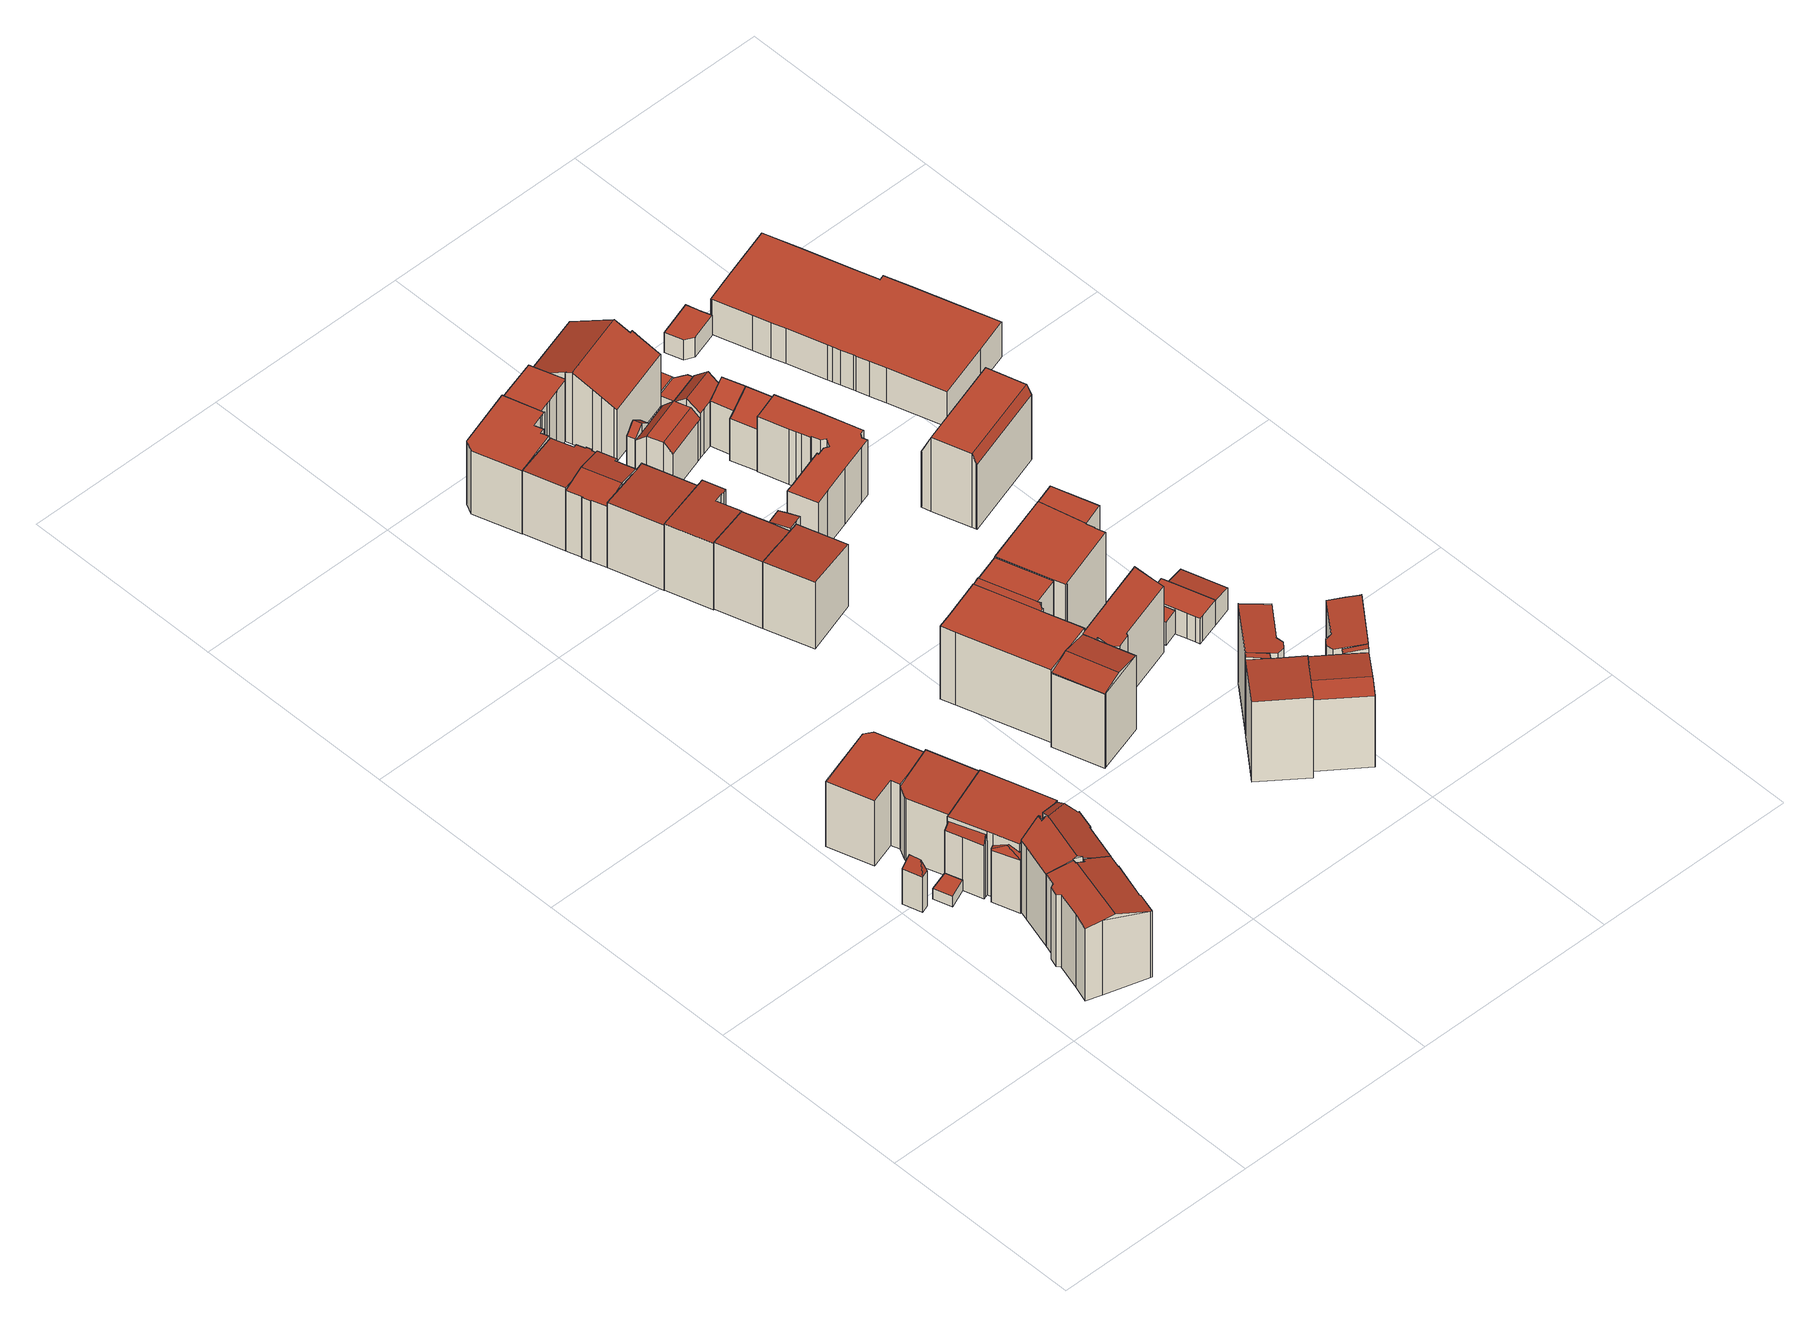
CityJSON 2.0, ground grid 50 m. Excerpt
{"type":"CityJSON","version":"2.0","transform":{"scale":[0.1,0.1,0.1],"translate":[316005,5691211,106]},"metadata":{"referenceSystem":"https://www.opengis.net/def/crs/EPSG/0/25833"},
"CityObjects":{
"building1":{"type":"Building","attributes":{"Dachtyp_tdc":"tdcFreeFormRoof","Gemeindeschluessel":14713000,"Dachneigung":73.93,"QualitaetDacherkennung":21,"Geometrietyp2DReferenz":"3000","function":"31001_9998","roofType":"5000","measuredHeight":13.83},"geometry":[{"type":"MultiSurface","lod":"2","boundaries":[[[0,1,2,3]],[[1,4,5,2]],[[4,6,7,5]],[[6,0,3,7]],[[8,6,4]],[[9,8,4,1]],[[9,1,0]],[[8,9,0,6]],[[3,2,5,7]]],"semantics":{"surfaces":[{"type":"WallSurface"},{"type":"RoofSurface"},{"type":"GroundSurface"}],"values":[0,0,0,0,1,1,1,1,2]}}]},
"building2":{"type":"Building","attributes":{"Dachtyp_tdc":"tdcFreeFormRoof","Gemeindeschluessel":14713000,"Dachneigung":19.8,"QualitaetDacherkennung":35,"Geometrietyp2DReferenz":"3000","function":"31001_9998","roofType":"5000","measuredHeight":21.82},"geometry":[{"type":"MultiSurface","lod":"2","boundaries":[[[10,11,12,13]],[[11,14,15,12]],[[14,16,17,15]],[[16,18,19,17]],[[18,20,21,19]],[[20,22,23,21]],[[22,24,25,23]],[[24,26,27,25]],[[26,28,29,27]],[[28,30,31,29]],[[30,32,33,31]],[[32,34,35,33]],[[34,36,37,35]],[[36,38,39,37]],[[38,40,41,39]],[[40,42,43,41]],[[42,44,45,43]],[[44,46,47,45]],[[46,10,13,47]],[[32,30,28,26,24,22,48,49,38,36,34]],[[40,49,48,20,18,16,14,11,10,46,44,42]],[[22,20,48]],[[40,38,49]],[[13,12,15,17,19,21,23,25,27,29,31,33,35,37,39,41,43,45,47]]],"semantics":{"surfaces":[{"type":"WallSurface"},{"type":"RoofSurface"},{"type":"GroundSurface"}],"values":[0,0,0,0,0,0,0,0,0,0,0,0,0,0,0,0,0,0,0,1,1,0,0,2]}}]},
"building3":{"type":"Building","attributes":{"Dachtyp_tdc":"tdcPolyFlatRoof","Gemeindeschluessel":14713000,"Dachneigung":0,"QualitaetDacherkennung":32,"Geometrietyp2DReferenz":"3000","function":"31001_9998","roofType":"1000","measuredHeight":3},"geometry":[{"type":"MultiSurface","lod":"2","boundaries":[[[50,51,52,53]],[[51,54,55,52]],[[54,56,57,55]],[[56,50,53,57]],[[56,54,51,50]],[[53,52,55,57]]],"semantics":{"surfaces":[{"type":"WallSurface"},{"type":"RoofSurface"},{"type":"GroundSurface"}],"values":[0,0,0,0,1,2]}}]},
"building4":{"type":"Building","attributes":{"Dachtyp_tdc":"tdcFreeFormRoof","Gemeindeschluessel":14713000,"Dachneigung":23.99,"QualitaetDacherkennung":43,"Geometrietyp2DReferenz":"3000","function":"31001_9998","roofType":"5000","measuredHeight":21.96},"geometry":[{"type":"MultiSurface","lod":"2","boundaries":[[[58,59,60,61]],[[59,62,63,60]],[[62,64,65,63]],[[64,66,67,65]],[[66,68,69,67]],[[68,70,71,69]],[[70,72,73,71]],[[72,74,75,73]],[[74,76,77,75]],[[76,78,79,77]],[[78,80,81,79]],[[80,82,83,81]],[[82,84,27,83]],[[84,85,25,27]],[[85,86,87,25]],[[88,58,89,90]],[[91,72,70,68,66,92,93]],[[93,92,64,62,59,88,90,94,95,96,97,98,99]],[[78,76,74,91,93,99,86,85,84,82,80]],[[98,86,99]],[[74,72,91]],[[59,58,88]],[[66,64,92]],[[89,94,90]],[[87,100,19,17,101,102,103,61,60,63,65,67,69,71,73,75,77,79,81,83,27,25]],[[86,98,100,87]],[[98,97,19,100]],[[97,96,17,19]],[[96,95,101,17]],[[95,94,102,101]],[[94,89,103,102]],[[89,58,61,103]]],"semantics":{"surfaces":[{"type":"WallSurface"},{"type":"RoofSurface"},{"type":"GroundSurface"}],"values":[0,0,0,0,0,0,0,0,0,0,0,0,0,0,0,1,1,1,1,0,0,0,0,0,2,0,0,0,0,0,0,0]}}]},
"building5":{"type":"Building","attributes":{"Dachtyp_tdc":"tdcPolyFlatRoof","Gemeindeschluessel":14713000,"Dachneigung":0,"QualitaetDacherkennung":27,"Geometrietyp2DReferenz":"3000","function":"31001_9998","roofType":"1000","measuredHeight":18.56},"geometry":[{"type":"MultiSurface","lod":"2","boundaries":[[[104,105,106,107]],[[105,108,109,106]],[[108,110,111,109]],[[110,112,113,111]],[[112,114,115,113]],[[114,116,117,115]],[[116,104,107,117]],[[116,114,112,110,108,105,104]],[[107,106,109,111,113,115,117]]],"semantics":{"surfaces":[{"type":"WallSurface"},{"type":"RoofSurface"},{"type":"GroundSurface"}],"values":[0,0,0,0,0,0,0,1,2]}}]},
"building6":{"type":"Building","attributes":{"Gemeindeschluessel":14713000,"Geometrietyp2DReferenz":"3000","function":"31001_9998","roofType":"9999"},"children":["building6-1","building6-2","building6-3"]},
"building6-1":{"type":"BuildingPart","attributes":{"Dachtyp_tdc":"tdcFreeFormRoof","Dachneigung":23.41,"QualitaetDacherkennung":16,"Geometrietyp2DReferenz":"3000","roofType":"5000","measuredHeight":16.92},"parents":["building6"],"geometry":[{"type":"MultiSurface","lod":"2","boundaries":[[[118,119,120,121]],[[119,122,123,120]],[[122,124,125,123]],[[124,126,127,125]],[[126,128,129,127]],[[128,130,131,129]],[[130,132,133,131]],[[132,134,135,133]],[[132,130,128,136]],[[128,126,124,122,119,118,137,138,136]],[[138,134,132,136]],[[139,121,120,123,125,127,129,131,133,135,140]],[[118,121,139,137]],[[140,135,134,138]],[[137,139,140,138]]],"semantics":{"surfaces":[{"type":"WallSurface"},{"type":"RoofSurface"},{"type":"GroundSurface"},{"type":"ClosureSurface"}],"values":[0,0,0,0,0,0,0,0,1,1,1,2,3,3,3]}}]},
"building6-2":{"type":"BuildingPart","attributes":{"Dachtyp_tdc":"tdcPolyFlatRoof","Dachneigung":6.45,"QualitaetDacherkennung":89,"Geometrietyp2DReferenz":"3000","roofType":"2100","measuredHeight":19.68},"parents":["building6"],"geometry":[{"type":"MultiSurface","lod":"2","boundaries":[[[141,142,143,144,135,134]],[[145,146,147,148]],[[146,149,150,147]],[[149,151,152,150]],[[151,153,154,152]],[[153,155,156,154]],[[155,157,158,156]],[[157,159,160,158]],[[159,161,162,160]],[[161,163,118,121,162]],[[163,161,159,157,155,153,151,149,146,145,142,141,164]],[[139,140,135,144,148,147,150,152,154,156,158,160,162,121]],[[141,134,138,137,164]],[[134,135,140,138]],[[138,140,139,137]],[[145,148,165,143,142]],[[165,148,144,143]],[[164,137,118,163]],[[137,139,121,118]]],"semantics":{"surfaces":[{"type":"WallSurface"},{"type":"RoofSurface"},{"type":"GroundSurface"},{"type":"ClosureSurface"}],"values":[0,0,0,0,0,0,0,0,0,0,1,2,0,3,3,0,3,0,3]}}]},
"building6-3":{"type":"BuildingPart","attributes":{"Dachtyp_tdc":"tdcFreeFormRoof","Dachneigung":76.59,"QualitaetDacherkennung":34,"Geometrietyp2DReferenz":"3000","roofType":"5000","measuredHeight":17.46},"parents":["building6"],"geometry":[{"type":"MultiSurface","lod":"2","boundaries":[[[166,167,53,168]],[[167,169,57,53]],[[169,165,148,57]],[[143,170,171,144]],[[170,166,168,171]],[[165,169,172]],[[169,167,166,170,172]],[[170,143,165,172]],[[168,53,57,148,144,171]],[[144,148,165,143]]],"semantics":{"surfaces":[{"type":"WallSurface"},{"type":"RoofSurface"},{"type":"GroundSurface"},{"type":"ClosureSurface"}],"values":[0,0,0,0,0,1,1,1,2,3]}}]},
"building7":{"type":"Building","attributes":{"Dachtyp_tdc":"tdcPolyFlatRoof","Gemeindeschluessel":14713000,"Dachneigung":6.65,"QualitaetDacherkennung":84,"Geometrietyp2DReferenz":"3000","function":"31001_9998","roofType":"2100","measuredHeight":19.32},"geometry":[{"type":"MultiSurface","lod":"2","boundaries":[[[173,174,175,176]],[[174,177,178,175]],[[177,179,180,178]],[[179,181,182,180]],[[181,183,184,182]],[[183,173,176,184]],[[183,181,179,177,174,173]],[[176,175,178,180,182,184]]],"semantics":{"surfaces":[{"type":"WallSurface"},{"type":"RoofSurface"},{"type":"GroundSurface"}],"values":[0,0,0,0,0,0,1,2]}}]},
"building8":{"type":"Building","attributes":{"Dachtyp_tdc":"tdcGableRoof","Gemeindeschluessel":14713000,"Dachneigung":10.58,"QualitaetDacherkennung":81,"Geometrietyp2DReferenz":"3000","function":"31001_9998","roofType":"3100","measuredHeight":18.66},"geometry":[{"type":"MultiSurface","lod":"2","boundaries":[[[185,186,187,188]],[[186,189,190,187]],[[189,191,192,190]],[[191,193,194,192]],[[193,195,196,194]],[[195,197,198,196]],[[197,199,200,198]],[[199,201,202,200]],[[201,203,204,202]],[[203,205,206,204]],[[205,207,208,206]],[[207,209,210,208]],[[209,211,212,210]],[[211,213,214,212]],[[213,215,216,214]],[[215,217,218,216]],[[217,185,188,218]],[[213,211,209,207,205,203,201,199,197,195,193]],[[193,191,189,186,185,217,215,213]],[[188,187,190,192,194,196,198,200,202,204,206,208,210,212,214,216,218]]],"semantics":{"surfaces":[{"type":"WallSurface"},{"type":"RoofSurface"},{"type":"GroundSurface"}],"values":[0,0,0,0,0,0,0,0,0,0,0,0,0,0,0,0,0,1,1,2]}}]},
"building9":{"type":"Building","attributes":{"Dachtyp_tdc":"tdcPolyFlatRoof","Gemeindeschluessel":14713000,"Dachneigung":5.88,"QualitaetDacherkennung":67,"Geometrietyp2DReferenz":"3000","function":"31001_9998","roofType":"2100","measuredHeight":18.11},"geometry":[{"type":"MultiSurface","lod":"2","boundaries":[[[219,220,221,222]],[[220,223,224,221]],[[223,225,226,224]],[[225,227,228,226]],[[227,229,230,228]],[[229,231,232,230]],[[231,233,234,232]],[[233,235,236,234]],[[235,237,238,236]],[[237,239,196,238]],[[239,240,192,196]],[[240,219,222,192]],[[240,239,237,235,233,231,229,227,225,223,220,219]],[[222,221,224,226,228,230,232,234,236,238,196,192]]],"semantics":{"surfaces":[{"type":"WallSurface"},{"type":"RoofSurface"},{"type":"GroundSurface"}],"values":[0,0,0,0,0,0,0,0,0,0,0,0,1,2]}}]},
"building10":{"type":"Building","attributes":{"Dachtyp_tdc":"tdcPolyFlatRoof","Gemeindeschluessel":14713000,"Dachneigung":4.64,"QualitaetDacherkennung":67,"Geometrietyp2DReferenz":"3000","function":"31001_9998","roofType":"2100","measuredHeight":18.98},"geometry":[{"type":"MultiSurface","lod":"2","boundaries":[[[241,242,243,244,245,246,247,248]],[[249,250,251,252,253,254,255,256]],[[248,247,250,249]],[[247,246,251,250]],[[246,245,252,251]],[[245,244,253,252]],[[244,243,254,253]],[[243,242,255,254]],[[242,241,256,255]],[[241,248,249,256]]],"semantics":{"surfaces":[{"type":"RoofSurface"},{"type":"GroundSurface"},{"type":"WallSurface"}],"values":[0,1,2,2,2,2,2,2,2,2]}}]},
"building11":{"type":"Building","attributes":{"Dachtyp_tdc":"tdcPolyFlatRoof","Gemeindeschluessel":14713000,"Dachneigung":5.37,"QualitaetDacherkennung":78,"Geometrietyp2DReferenz":"3000","function":"31001_9998","roofType":"2100","measuredHeight":19.11},"geometry":[{"type":"MultiSurface","lod":"2","boundaries":[[[257,258,259,260]],[[258,261,262,259]],[[261,263,264,262]],[[263,265,266,264]],[[265,267,268,266]],[[267,257,260,268]],[[267,265,263,261,258,257]],[[260,259,262,264,266,268]]],"semantics":{"surfaces":[{"type":"WallSurface"},{"type":"RoofSurface"},{"type":"GroundSurface"}],"values":[0,0,0,0,0,0,1,2]}}]},
"building12":{"type":"Building","attributes":{"Dachtyp_tdc":"tdcPolyFlatRoof","Gemeindeschluessel":14713000,"Dachneigung":5.88,"QualitaetDacherkennung":79,"Geometrietyp2DReferenz":"3000","function":"31001_9998","roofType":"2100","measuredHeight":18.65},"geometry":[{"type":"MultiSurface","lod":"2","boundaries":[[[269,270,271,272]],[[270,273,274,271]],[[273,275,276,274]],[[275,277,278,276]],[[277,279,280,278]],[[279,281,282,280]],[[281,283,284,282]],[[283,269,272,284]],[[283,281,279,277,275,273,270,269]],[[272,271,274,276,278,280,282,284]]],"semantics":{"surfaces":[{"type":"WallSurface"},{"type":"RoofSurface"},{"type":"GroundSurface"}],"values":[0,0,0,0,0,0,0,0,1,2]}}]},
"building13":{"type":"Building","attributes":{"Gemeindeschluessel":14713000,"Geometrietyp2DReferenz":"3000","function":"31001_9998","roofType":"9999"},"children":["building13-1","building13-2"]},
"building13-1":{"type":"BuildingPart","attributes":{"Dachtyp_tdc":"tdcPolyFlatRoof","Dachneigung":7.32,"QualitaetDacherkennung":48,"Geometrietyp2DReferenz":"3000","roofType":"2100","measuredHeight":18.51},"parents":["building13"],"geometry":[{"type":"MultiSurface","lod":"2","boundaries":[[[285,286,287,288]],[[285,289,290,286]],[[289,291,292,290]],[[291,293,294,292]],[[293,295,296,294]],[[295,297,266,296]],[[297,298,299,300,266]],[[298,297,295,293,291,289,285,288]],[[287,286,290,292,294,296,266,300]],[[288,299,298]],[[288,287,300,299]]],"semantics":{"surfaces":[{"type":"WallSurface"},{"type":"RoofSurface"},{"type":"GroundSurface"},{"type":"ClosureSurface"}],"values":[0,0,0,0,0,0,0,1,2,0,3]}}]},
"building13-2":{"type":"BuildingPart","attributes":{"Dachtyp_tdc":"tdcPolyFlatRoof","Dachneigung":6.55,"QualitaetDacherkennung":71,"Geometrietyp2DReferenz":"3000","roofType":"2100","measuredHeight":19.12},"parents":["building13"],"geometry":[{"type":"MultiSurface","lod":"2","boundaries":[[[301,288,287,302]],[[299,303,264,300]],[[303,304,262,264]],[[304,258,259,262]],[[258,305,306,259]],[[305,301,302,306]],[[305,258,304,303,299,288,301]],[[302,287,300,264,262,259,306]],[[299,300,287,288]]],"semantics":{"surfaces":[{"type":"WallSurface"},{"type":"RoofSurface"},{"type":"GroundSurface"},{"type":"ClosureSurface"}],"values":[0,0,0,0,0,0,1,2,3]}}]},
"building14":{"type":"Building","attributes":{"Dachtyp_tdc":"tdcPolyFlatRoof","Gemeindeschluessel":14713000,"Dachneigung":0,"QualitaetDacherkennung":62,"Geometrietyp2DReferenz":"3000","function":"31001_9998","roofType":"1000","measuredHeight":18.13},"geometry":[{"type":"MultiSurface","lod":"2","boundaries":[[[307,308,309,310]],[[308,311,312,309]],[[311,313,314,312]],[[313,315,316,314]],[[315,317,318,316]],[[317,319,320,318]],[[319,321,322,320]],[[321,323,324,322]],[[323,325,326,324]],[[325,327,328,326]],[[327,329,330,328]],[[329,331,332,330]],[[331,307,310,332]],[[331,329,327,325,323,321,319,317,315,313,311,308,307]],[[310,309,312,314,316,318,320,322,324,326,328,330,332]]],"semantics":{"surfaces":[{"type":"WallSurface"},{"type":"RoofSurface"},{"type":"GroundSurface"}],"values":[0,0,0,0,0,0,0,0,0,0,0,0,0,1,2]}}]},
"building15":{"type":"Building","attributes":{"Gemeindeschluessel":14713000,"Geometrietyp2DReferenz":"3000","function":"31001_9998","roofType":"9999"},"children":["building15-1","building15-2","building15-3"]},
"building15-1":{"type":"BuildingPart","attributes":{"Dachtyp_tdc":"tdcPolyFlatRoof","Dachneigung":8.13,"QualitaetDacherkennung":50,"Geometrietyp2DReferenz":"3000","roofType":"2100","measuredHeight":20.95},"parents":["building15"],"geometry":[{"type":"MultiSurface","lod":"2","boundaries":[[[333,334,335,336,337]],[[334,338,339,335]],[[338,340,341,339]],[[340,342,343,341]],[[342,344,345,343]],[[346,347,348,349,350]],[[347,346,344,342,340,338,334,333]],[[336,335,339,341,343,345,350,349]],[[350,345,344,346]],[[337,348,347,333]],[[337,336,349,348]]],"semantics":{"surfaces":[{"type":"WallSurface"},{"type":"RoofSurface"},{"type":"GroundSurface"},{"type":"ClosureSurface"}],"values":[0,0,0,0,0,0,1,2,3,0,3]}}]},
"building15-2":{"type":"BuildingPart","attributes":{"Dachtyp_tdc":"tdcPolyFlatRoof","Dachneigung":0,"QualitaetDacherkennung":42,"Geometrietyp2DReferenz":"3000","roofType":"1000","measuredHeight":20.72},"parents":["building15"],"geometry":[{"type":"MultiSurface","lod":"2","boundaries":[[[351,352,353,354]],[[352,355,356,353]],[[355,337,336,356]],[[348,351,354,349]],[[348,337,355,352,351]],[[353,356,336,349,354]],[[349,336,337,348]]],"semantics":{"surfaces":[{"type":"WallSurface"},{"type":"RoofSurface"},{"type":"GroundSurface"},{"type":"ClosureSurface"}],"values":[0,0,0,0,1,2,3]}}]},
"building15-3":{"type":"BuildingPart","attributes":{"Dachtyp_tdc":"tdcPolyFlatRoof","Dachneigung":0,"QualitaetDacherkennung":48,"Geometrietyp2DReferenz":"3000","roofType":"1000","measuredHeight":20.83},"parents":["building15"],"geometry":[{"type":"MultiSurface","lod":"2","boundaries":[[[357,358,359,360]],[[358,361,362,359]],[[361,363,364,362]],[[363,365,346,350,364]],[[366,367,368,345,344]],[[367,357,360,368]],[[367,366,365,363,361,358,357]],[[360,359,362,364,350,345,368]],[[344,346,365,366]],[[344,345,350,346]]],"semantics":{"surfaces":[{"type":"WallSurface"},{"type":"RoofSurface"},{"type":"GroundSurface"},{"type":"ClosureSurface"}],"values":[0,0,0,0,0,0,1,2,0,3]}}]},
"building16":{"type":"Building","attributes":{"Gemeindeschluessel":14713000,"Geometrietyp2DReferenz":"3000","function":"31001_9998","roofType":"9999"},"children":["building16-1","building16-2"]},
"building16-1":{"type":"BuildingPart","attributes":{"Dachtyp_tdc":"tdcPolyFlatRoof","Dachneigung":20.47,"QualitaetDacherkennung":59,"Geometrietyp2DReferenz":"3000","roofType":"2100","measuredHeight":21.36},"parents":["building16"],"geometry":[{"type":"MultiSurface","lod":"2","boundaries":[[[369,370,371,372]],[[370,373,374,371]],[[373,375,376,374]],[[375,377,378,376]],[[377,379,380,378]],[[381,382,383,384,385]],[[382,386,387,383]],[[386,388,389,387]],[[388,390,391,389]],[[390,392,393,391]],[[392,394,395,393]],[[394,369,372,395]],[[394,392,390,388,386,382,381,396,379,377,375,373,370,369]],[[372,371,374,376,378,380,384,383,387,389,391,393,395]],[[385,396,381]],[[384,380,379,396,385]]],"semantics":{"surfaces":[{"type":"WallSurface"},{"type":"RoofSurface"},{"type":"GroundSurface"},{"type":"ClosureSurface"}],"values":[0,0,0,0,0,0,0,0,0,0,0,0,1,2,0,3]}}]},
"building16-2":{"type":"BuildingPart","attributes":{"Dachtyp_tdc":"tdcGableRoof","Dachneigung":10.27,"QualitaetDacherkennung":58,"Geometrietyp2DReferenz":"3000","roofType":"3100","measuredHeight":22.39},"parents":["building16"],"geometry":[{"type":"MultiSurface","lod":"2","boundaries":[[[397,398,399,380,379]],[[398,400,401,399]],[[400,402,403,401]],[[402,404,405,403]],[[404,385,384,405]],[[397,396,385,406,407,398]],[[408,409,407,406,410]],[[402,408,410,404]],[[404,410,406,385]],[[400,409,408,402]],[[398,407,409,400]],[[380,399,401,403,405,384]],[[379,396,397]],[[380,384,385,396,379]]],"semantics":{"surfaces":[{"type":"WallSurface"},{"type":"RoofSurface"},{"type":"GroundSurface"},{"type":"ClosureSurface"}],"values":[0,0,0,0,0,1,1,0,0,0,0,2,0,3]}}]},
"building17":{"type":"Building","attributes":{"Gemeindeschluessel":14713000,"Dachneigung":90,"Dachorientierung":0,"MittlereTraufHoehe":124.97,"QualitaetDacherkennung":61,"ObjektHoehe":17.41,"BodenHoehe":107.56,"Geometrietyp2DReferenz":"3000","AbsoluteHoehe":124.97,"Dachflaeche":93.76,"function":"31001_9998","roofType":"1000","measuredHeight":17.41,"storeysAboveGround":6},"geometry":[{"type":"MultiSurface","lod":"2","boundaries":[[[411,412,413,326]],[[412,414,415,413]],[[414,416,417,415]],[[416,418,419,417]],[[418,420,421,419]],[[420,422,423,421]],[[422,424,425,423]],[[424,411,326,425]],[[424,422,420,418,416,414,412,411]],[[326,413,415,417,419,421,423,425]]],"semantics":{"surfaces":[{"type":"WallSurface"},{"type":"RoofSurface"},{"type":"GroundSurface"}],"values":[0,0,0,0,0,0,0,0,1,2]}}]},
"building18":{"type":"Building","attributes":{"Gemeindeschluessel":14713000,"Geometrietyp2DReferenz":"3000","function":"31001_9998","roofType":"9999"},"children":["building18-1","building18-2","building18-3"]},
"building18-1":{"type":"BuildingPart","attributes":{"Dachtyp_tdc":"tdcPolyFlatRoof","Dachneigung":4.85,"QualitaetDacherkennung":54,"Geometrietyp2DReferenz":"3000","roofType":"2100","measuredHeight":23},"parents":["building18"],"geometry":[{"type":"MultiSurface","lod":"2","boundaries":[[[426,427,428,429]],[[430,431,432,433]],[[430,434,435,431]],[[434,426,429,435]],[[434,430,433,436,427,426]],[[429,428,432,431,435]],[[432,428,427,436,433]]],"semantics":{"surfaces":[{"type":"WallSurface"},{"type":"RoofSurface"},{"type":"GroundSurface"},{"type":"ClosureSurface"}],"values":[0,0,0,0,1,2,3]}}]},
"building18-2":{"type":"BuildingPart","attributes":{"Dachtyp_tdc":"tdcPolyFlatRoof","Dachneigung":9.93,"QualitaetDacherkennung":31,"Geometrietyp2DReferenz":"3000","roofType":"2100","measuredHeight":22.7},"parents":["building18"],"geometry":[{"type":"MultiSurface","lod":"2","boundaries":[[[437,433,432,438]],[[439,440,441,428,427]],[[439,436,433,437,442,440]],[[441,438,432,428]],[[437,438,441,440,442]],[[427,436,439]],[[428,432,433,436,427]]],"semantics":{"surfaces":[{"type":"WallSurface"},{"type":"RoofSurface"},{"type":"GroundSurface"},{"type":"ClosureSurface"}],"values":[0,0,1,2,3,0,3]}}]},
"building18-3":{"type":"BuildingPart","attributes":{"Dachtyp_tdc":"tdcPolyFlatRoof","Dachneigung":6.99,"QualitaetDacherkennung":63,"Geometrietyp2DReferenz":"3000","roofType":"2100","measuredHeight":22.68},"parents":["building18"],"geometry":[{"type":"MultiSurface","lod":"2","boundaries":[[[443,444,445,446,447,438,441,448]],[[449,450,444,443]],[[450,451,445,444]],[[451,452,446,445]],[[452,453,447,446]],[[453,454,437,438,447]],[[440,455,448,441]],[[455,449,443,448]],[[455,440,442,454,453,452,451,450,449]],[[442,437,454]],[[441,438,437,442,440]]],"semantics":{"surfaces":[{"type":"GroundSurface"},{"type":"WallSurface"},{"type":"RoofSurface"},{"type":"ClosureSurface"}],"values":[0,1,1,1,1,1,1,1,2,1,3]}}]},
"building19":{"type":"Building","attributes":{"Gemeindeschluessel":14713000,"Geometrietyp2DReferenz":"3000","function":"31001_9998","roofType":"9999"},"children":["building19-1","building19-2"]},
"building19-1":{"type":"BuildingPart","attributes":{"Dachtyp_tdc":"tdcPolyFlatRoof","Dachneigung":0,"QualitaetDacherkennung":34,"Geometrietyp2DReferenz":"3000","roofType":"1000","measuredHeight":20.82},"parents":["building19"],"geometry":[{"type":"MultiSurface","lod":"2","boundaries":[[[456,457,458,459,460]],[[457,461,462,458]],[[461,463,464,462]],[[463,465,466,464]],[[465,467,468,466]],[[467,469,470,468]],[[469,471,472,470]],[[471,473,353,472]],[[473,474,354,353]],[[474,475,476,477,354]],[[474,473,471,469,467,465,463,461,457,456,475]],[[477,459,458,462,464,466,468,470,472,353,354]],[[460,476,475,456]],[[460,459,477,476]]],"semantics":{"surfaces":[{"type":"WallSurface"},{"type":"RoofSurface"},{"type":"GroundSurface"},{"type":"ClosureSurface"}],"values":[0,0,0,0,0,0,0,0,0,0,1,2,0,3]}}]},
"building19-2":{"type":"BuildingPart","attributes":{"Dachtyp_tdc":"tdcPolyFlatRoof","Dachneigung":0,"QualitaetDacherkennung":42,"Geometrietyp2DReferenz":"3000","roofType":"1000","measuredHeight":20.79},"parents":["building19"],"geometry":[{"type":"MultiSurface","lod":"2","boundaries":[[[478,479,480,481]],[[479,460,459,480]],[[476,478,481,477]],[[476,460,479,478]],[[481,480,459,477]],[[477,459,460,476]]],"semantics":{"surfaces":[{"type":"WallSurface"},{"type":"RoofSurface"},{"type":"GroundSurface"},{"type":"ClosureSurface"}],"values":[0,0,0,1,2,3]}}]},
"building20":{"type":"Building","attributes":{"Gemeindeschluessel":14713000,"Geometrietyp2DReferenz":"3000","function":"31001_9998","roofType":"9999"},"children":["building20-1","building20-2","building20-3"]},
"building20-1":{"type":"BuildingPart","attributes":{"Dachtyp_tdc":"tdcPolyFlatRoof","Dachneigung":7.08,"QualitaetDacherkennung":62,"Geometrietyp2DReferenz":"3000","roofType":"2100","measuredHeight":20.9},"parents":["building20"],"geometry":[{"type":"MultiSurface","lod":"2","boundaries":[[[482,483,484,485,486]],[[483,487,488,484]],[[487,489,490,488]],[[489,491,492,490]],[[491,493,494,492]],[[493,495,496,494]],[[495,497,498,496]],[[497,499,500,498]],[[499,501,502,500]],[[501,499,497,495,493,491,489,487,483,482,503]],[[485,484,488,490,492,494,496,498,500,502]],[[482,486,503]],[[486,485,502,501,503]]],"semantics":{"surfaces":[{"type":"WallSurface"},{"type":"RoofSurface"},{"type":"GroundSurface"},{"type":"ClosureSurface"}],"values":[0,0,0,0,0,0,0,0,0,1,2,0,3]}}]},
"building20-2":{"type":"BuildingPart","attributes":{"Dachtyp_tdc":"tdcPolyFlatRoof","Dachneigung":10.12,"QualitaetDacherkennung":34,"Geometrietyp2DReferenz":"3000","roofType":"2100","measuredHeight":20.91},"parents":["building20"],"geometry":[{"type":"MultiSurface","lod":"2","boundaries":[[[504,505,502,501]],[[504,506,507,508,505]],[[509,486,485,510,511]],[[486,509,506,504,501,503]],[[502,505,508,510,485]],[[509,511,507,506]],[[511,510,508,507]],[[502,485,486,503,501]]],"semantics":{"surfaces":[{"type":"WallSurface"},{"type":"RoofSurface"},{"type":"GroundSurface"},{"type":"ClosureSurface"}],"values":[0,0,0,1,2,0,3,3]}}]},
"building20-3":{"type":"BuildingPart","attributes":{"Dachtyp_tdc":"tdcGableRoof","Dachneigung":10.1,"QualitaetDacherkennung":41,"Geometrietyp2DReferenz":"3000","roofType":"3100","measuredHeight":21.26},"parents":["building20"],"geometry":[{"type":"MultiSurface","lod":"2","boundaries":[[[512,513,514,515]],[[513,511,510,514]],[[507,516,517,508]],[[516,512,515,517]],[[516,518,519,512]],[[511,513,519,518,507]],[[507,518,516]],[[512,519,513]],[[515,514,510,508,517]],[[508,510,511,507]]],"semantics":{"surfaces":[{"type":"WallSurface"},{"type":"RoofSurface"},{"type":"GroundSurface"},{"type":"ClosureSurface"}],"values":[0,0,0,0,1,1,0,0,2,3]}}]},
"building21":{"type":"Building","attributes":{"Gemeindeschluessel":14713000,"Geometrietyp2DReferenz":"3000","function":"31001_9998","roofType":"9999"},"children":["building21-1","building21-2","building21-3","building21-4","building21-5"]},
"building21-1":{"type":"BuildingPart","attributes":{"Dachtyp_tdc":"tdcGableRoof","Dachneigung":41.2,"QualitaetDacherkennung":43,"Geometrietyp2DReferenz":"3000","roofType":"3100","measuredHeight":13.55},"parents":["building21"],"geometry":[{"type":"MultiSurface","lod":"2","boundaries":[[[520,521,522,523,524]],[[521,525,526,522]],[[525,527,528,526]],[[527,529,530,528]],[[529,531,532,530]],[[531,533,534,532]],[[529,527,525,521,520,535]],[[535,536,533,531,529]],[[537,523,522,526,528,530,532,534]],[[520,524,538,535]],[[524,523,537,538]],[[538,536,535]],[[534,533,536,538,537]]],"semantics":{"surfaces":[{"type":"WallSurface"},{"type":"RoofSurface"},{"type":"GroundSurface"},{"type":"ClosureSurface"}],"values":[0,0,0,0,0,0,1,1,2,0,3,0,3]}}]},
"building21-2":{"type":"BuildingPart","attributes":{"Dachtyp_tdc":"tdcPolyFlatRoof","Dachneigung":28.76,"QualitaetDacherkennung":74,"Geometrietyp2DReferenz":"3000","roofType":"2100","measuredHeight":15.52},"parents":["building21"],"geometry":[{"type":"MultiSurface","lod":"2","boundaries":[[[539,540,541,542,543]],[[544,545,546,547,548]],[[544,540,539,549,545]],[[546,543,542,547]],[[539,543,546,545,549]],[[548,541,540,544]],[[548,547,542,541]]],"semantics":{"surfaces":[{"type":"WallSurface"},{"type":"RoofSurface"},{"type":"GroundSurface"},{"type":"ClosureSurface"}],"values":[0,0,1,2,3,0,3]}}]},
"building21-3":{"type":"BuildingPart","attributes":{"Dachtyp_tdc":"tdcFreeFormRoof","Dachneigung":41.38,"QualitaetDacherkennung":9,"Geometrietyp2DReferenz":"3000","roofType":"5000","measuredHeight":15.53},"parents":["building21"],"geometry":[{"type":"MultiSurface","lod":"2","boundaries":[[[550,548,547,551]],[[541,552,553,542]],[[552,554,555,556,553]],[[557,558,559,560]],[[558,550,551,559]],[[561,554,552,541,548,550]],[[550,558,557,562,563,561]],[[551,547,542,553,556,564,565,566,560,559]],[[542,547,548,541]],[[567,568,555,554,561]],[[565,564,568,567]],[[564,556,555,568]],[[563,567,561]],[[565,567,563,562,566]],[[557,560,566,562]]],"semantics":{"surfaces":[{"type":"WallSurface"},{"type":"RoofSurface"},{"type":"GroundSurface"},{"type":"ClosureSurface"}],"values":[0,0,0,0,0,1,1,2,3,0,3,3,0,3,3]}}]},
"building21-4":{"type":"BuildingPart","attributes":{"Dachtyp_tdc":"tdcCutGableRoof","Dachneigung":0.62,"QualitaetDacherkennung":64,"Geometrietyp2DReferenz":"3000","roofType":"9999","measuredHeight":13.42},"parents":["building21"],"geometry":[{"type":"MultiSurface","lod":"2","boundaries":[[[555,569,570,556]],[[569,571,572,570]],[[571,573,574,572]],[[573,575,576,574]],[[575,524,523,576]],[[577,578,579,580,536,538,524,575]],[[573,571,569,555,568]],[[575,573,568,567,563,577]],[[523,537,534,581,560,566,565,564,556,570,572,574,576]],[[580,579,581,534,533]],[[579,578,557,560,581]],[[563,562,577]],[[564,565,567,568]],[[565,566,562,563,567]],[[564,568,555,556]],[[533,536,580]],[[537,523,524,538]],[[533,534,537,538,536]],[[562,557,578,577]],[[566,560,557,562]]],"semantics":{"surfaces":[{"type":"WallSurface"},{"type":"RoofSurface"},{"type":"GroundSurface"},{"type":"ClosureSurface"}],"values":[0,0,0,0,0,1,1,1,2,0,0,0,3,3,3,0,3,3,0,3]}}]},
"building21-5":{"type":"BuildingPart","attributes":{"Dachtyp_tdc":"tdcPolyFlatRoof","Dachneigung":28.12,"QualitaetDacherkennung":52,"Geometrietyp2DReferenz":"3000","roofType":"2100","measuredHeight":15.48},"parents":["building21"],"geometry":[{"type":"MultiSurface","lod":"2","boundaries":[[[582,583,584,585]],[[583,586,587,584]],[[586,539,543,587]],[[545,582,585,546]],[[545,549,539,586,583,582]],[[585,584,587,543,546]],[[546,543,539,549,545]]],"semantics":{"surfaces":[{"type":"WallSurface"},{"type":"RoofSurface"},{"type":"GroundSurface"},{"type":"ClosureSurface"}],"values":[0,0,0,0,1,2,3]}}]},
"building22":{"type":"Building","attributes":{"Gemeindeschluessel":14713000,"Dachneigung":61.28,"Dachorientierung":73.08,"MittlereTraufHoehe":124.73,"QualitaetDacherkennung":42,"ObjektHoehe":20.45,"BodenHoehe":107.46,"Geometrietyp2DReferenz":"3000","AbsoluteHoehe":127.91,"Dachflaeche":409.76,"function":"31001_9998","roofType":"3100","measuredHeight":20.45,"storeysAboveGround":7},"geometry":[{"type":"MultiSurface","lod":"2","boundaries":[[[588,589,590,591]],[[589,592,593,590]],[[592,594,595,593]],[[594,596,597,595]],[[596,598,599,597]],[[598,600,601,599]],[[600,602,603,601]],[[602,604,605,603]],[[604,606,607,605]],[[606,608,609,607]],[[608,610,611,609]],[[610,612,613,611]],[[612,614,615,613]],[[614,616,617,615]],[[616,618,619,617]],[[618,620,621,619]],[[620,588,591,621]],[[600,598,596,594,592,589,588]],[[588,620,618,616,614,612,610,608,606,604,602,600]],[[591,590,593,595,597,599,601,603,605,607,609,611,613,615,617,619,621]]],"semantics":{"surfaces":[{"type":"WallSurface"},{"type":"RoofSurface"},{"type":"GroundSurface"}],"values":[0,0,0,0,0,0,0,0,0,0,0,0,0,0,0,0,0,1,1,2]}}]},
"building23":{"type":"Building","attributes":{"Dachtyp_tdc":"tdcPolyFlatRoof","Gemeindeschluessel":14713000,"Dachneigung":0,"QualitaetDacherkennung":51,"Geometrietyp2DReferenz":"3000","function":"31001_9998","roofType":"1000","measuredHeight":15.86},"geometry":[{"type":"MultiSurface","lod":"2","boundaries":[[[622,623,624,625]],[[623,626,627,624]],[[626,628,629,627]],[[628,630,631,629]],[[630,632,633,631]],[[632,634,635,633]],[[634,636,637,635]],[[636,638,639,637]],[[638,640,641,639]],[[640,642,643,641]],[[642,644,645,643]],[[644,646,647,645]],[[646,648,649,647]],[[648,650,651,649]],[[650,652,653,651]],[[652,654,655,653]],[[654,656,657,655]],[[656,658,659,657]],[[658,660,661,659]],[[660,662,663,661]],[[662,664,665,663]],[[664,666,667,665]],[[666,668,669,667]],[[668,670,671,669]],[[670,672,673,671]],[[672,622,625,673]],[[672,670,668,666,664,662,660,658,656,654,652,650,648,646,644,642,640,638,636,634,632,630,628,626,623,622]],[[625,624,627,629,631,633,635,637,639,641,643,645,647,649,651,653,655,657,659,661,663,665,667,669,671,673]]],"semantics":{"surfaces":[{"type":"WallSurface"},{"type":"RoofSurface"},{"type":"GroundSurface"}],"values":[0,0,0,0,0,0,0,0,0,0,0,0,0,0,0,0,0,0,0,0,0,0,0,0,0,0,1,2]}}]},
"building24":{"type":"Building","attributes":{"Dachtyp_tdc":"tdcPolyFlatRoof","Gemeindeschluessel":14713000,"Dachneigung":0,"QualitaetDacherkennung":15,"Geometrietyp2DReferenz":"3000","function":"31001_9998","roofType":"1000","measuredHeight":6.59},"geometry":[{"type":"MultiSurface","lod":"2","boundaries":[[[674,675,676,677]],[[675,678,679,676]],[[678,680,681,679]],[[680,682,683,681]],[[682,684,685,683]],[[684,686,687,685]],[[686,674,677,687]],[[686,684,682,680,678,675,674]],[[677,676,679,681,683,685,687]]],"semantics":{"surfaces":[{"type":"WallSurface"},{"type":"RoofSurface"},{"type":"GroundSurface"}],"values":[0,0,0,0,0,0,0,1,2]}}]},
"building25":{"type":"Building","attributes":{"Gemeindeschluessel":14713000,"Dachneigung":80.15,"Dachorientierung":73.04,"MittlereTraufHoehe":108.98,"QualitaetDacherkennung":46,"ObjektHoehe":2.03,"BodenHoehe":107.31,"Geometrietyp2DReferenz":"3000","AbsoluteHoehe":109.34,"Dachflaeche":37.87,"function":"31001_9998","roofType":"3100","measuredHeight":2.03,"storeysAboveGround":1},"children":["building25-1"],"geometry":[{"type":"MultiSurface","lod":"2","boundaries":[[[688,689,560,559]],[[690,691,692,693]],[[691,688,559,692]],[[690,694,689,695]],[[688,691,696]],[[689,688,696,695]],[[691,690,695,696]],[[559,560,581,693,692]],[[581,560,689,694]],[[693,581,694,690]]],"semantics":{"surfaces":[{"type":"WallSurface"},{"type":"RoofSurface"},{"type":"GroundSurface"},{"type":"ClosureSurface"}],"values":[0,0,0,0,0,1,1,2,0,3]}}]},
"building25-1":{"type":"BuildingPart","attributes":{"Dachneigung":90,"Dachorientierung":0,"MittlereTraufHoehe":110.31,"QualitaetDacherkennung":73,"BodenHoehe":107.31,"ObjektTeilHoehe":3,"Geometrietyp2DReferenz":"3000","AbsoluteHoehe":110.31,"Dachflaeche":11.52,"roofType":"1000","measuredHeight":3,"storeysAboveGround":1},"parents":["building25"],"geometry":[{"type":"MultiSurface","lod":"2","boundaries":[[[697,698,532,534]],[[698,699,690,693,532]],[[700,697,534,581,694]],[[700,699,698,697]],[[534,532,693,581]],[[694,690,699,700]],[[581,693,690,694]]],"semantics":{"surfaces":[{"type":"WallSurface"},{"type":"RoofSurface"},{"type":"GroundSurface"},{"type":"ClosureSurface"}],"values":[0,0,0,1,2,0,3]}}]},
"building26":{"type":"Building","attributes":{"Dachtyp_tdc":"tdcPolyFlatRoof","Gemeindeschluessel":14713000,"Dachneigung":0,"QualitaetDacherkennung":61,"Geometrietyp2DReferenz":"3000","function":"31001_9998","roofType":"1000","measuredHeight":7.14},"geometry":[{"type":"MultiSurface","lod":"2","boundaries":[[[701,702,703,704]],[[702,705,706,703]],[[705,707,708,706]],[[707,709,710,708]],[[709,711,712,710]],[[711,713,714,712]],[[713,715,716,714]],[[715,717,718,716]],[[717,719,720,718]],[[719,701,704,720]],[[719,717,715,713,711,709,707,705,702,701]],[[704,703,706,708,710,712,714,716,718,720]]],"semantics":{"surfaces":[{"type":"WallSurface"},{"type":"RoofSurface"},{"type":"GroundSurface"}],"values":[0,0,0,0,0,0,0,0,0,0,1,2]}}]},
"building27":{"type":"Building","attributes":{"Gemeindeschluessel":14713000,"Dachorientierung":0,"MittlereTraufHoehe":110.63,"ObjektHoehe":3,"BodenHoehe":107.63,"Geometrietyp2DReferenz":"3000","BezugspunktDach":"2000","AbsoluteHoehe":110.63,"Dachflaeche":25.16,"function":"31001_9998","measuredHeight":3,"storeysAboveGround":1},"geometry":[{"type":"MultiSurface","lod":"2","boundaries":[[[721,722,723,724]],[[724,723,725,726]],[[723,722,727,725]],[[722,721,728,727]],[[721,724,726,728]],[[726,725,727,728]]],"semantics":{"surfaces":[{"type":"RoofSurface"},{"type":"WallSurface"},{"type":"GroundSurface"}],"values":[0,1,1,1,1,2]}}]},
"building28":{"type":"Building","attributes":{"Dachtyp_tdc":"tdcPolyFlatRoof","Gemeindeschluessel":14713000,"Dachneigung":7.65,"QualitaetDacherkennung":86,"Geometrietyp2DReferenz":"3000","function":"31001_9998","roofType":"2100","measuredHeight":6.93},"geometry":[{"type":"MultiSurface","lod":"2","boundaries":[[[729,730,731,732]],[[730,733,734,731]],[[733,735,736,734]],[[735,737,738,736]],[[737,739,740,738]],[[739,741,742,740]],[[741,729,732,742]],[[741,739,737,735,733,730,729]],[[732,731,734,736,738,740,742]]],"semantics":{"surfaces":[{"type":"WallSurface"},{"type":"RoofSurface"},{"type":"GroundSurface"}],"values":[0,0,0,0,0,0,0,1,2]}}]},
"building29":{"type":"Building","attributes":{"Gemeindeschluessel":14713000,"Dachneigung":90,"Dachorientierung":0,"MittlereTraufHoehe":110.32,"QualitaetDacherkennung":56,"ObjektHoehe":3,"BodenHoehe":107.32,"Geometrietyp2DReferenz":"3000","AbsoluteHoehe":110.32,"Dachflaeche":220.17,"function":"31001_9998","roofType":"1000","measuredHeight":3,"storeysAboveGround":1},"geometry":[{"type":"MultiSurface","lod":"2","boundaries":[[[743,744,745,746]],[[744,747,748,745]],[[747,749,585,748]],[[749,750,559,585]],[[750,751,692,559]],[[751,752,753,692]],[[752,754,755,753]],[[754,756,757,755]],[[756,758,759,757]],[[758,760,761,759]],[[760,762,763,761]],[[762,764,765,763]],[[764,743,746,765]],[[764,762,760,758,756,754,752,751,750,749,747,744,743]],[[746,745,748,585,559,692,753,755,757,759,761,763,765]]],"semantics":{"surfaces":[{"type":"WallSurface"},{"type":"RoofSurface"},{"type":"GroundSurface"}],"values":[0,0,0,0,0,0,0,0,0,0,0,0,0,1,2]}}]},
"building30":{"type":"Building","attributes":{"Dachtyp_tdc":"tdcCutGableRoof","Gemeindeschluessel":14713000,"Dachneigung":0.831,"QualitaetDacherkennung":48,"Geometrietyp2DReferenz":"3000","function":"31001_9998","roofType":"9999","measuredHeight":21.2},"geometry":[{"type":"MultiSurface","lod":"2","boundaries":[[[766,767,768,769]],[[767,770,771,768]],[[770,772,773,771]],[[772,774,775,773]],[[774,776,777,775]],[[776,778,779,777]],[[778,780,781,779]],[[780,782,783,781]],[[782,784,785,783]],[[784,786,787,785]],[[786,788,789,787]],[[788,790,791,789]],[[790,792,793,791]],[[792,794,795,793]],[[794,796,797,795]],[[796,766,769,797]],[[784,782,780,778,776,774,772,770,767,766,796]],[[794,792,790,788,786]],[[796,794,786,784]],[[769,768,771,773,775,777,779,781,783,785,787,789,791,793,795,797]]],"semantics":{"surfaces":[{"type":"WallSurface"},{"type":"RoofSurface"},{"type":"GroundSurface"}],"values":[0,0,0,0,0,0,0,0,0,0,0,0,0,0,0,0,1,1,1,2]}}]},
"building31":{"type":"Building","attributes":{"Dachtyp_tdc":"tdcPolyFlatRoof","Gemeindeschluessel":14713000,"Dachneigung":0,"QualitaetDacherkennung":71,"Geometrietyp2DReferenz":"3000","function":"31001_9998","roofType":"1000","measuredHeight":5.7},"geometry":[{"type":"MultiSurface","lod":"2","boundaries":[[[798,799,800,801]],[[799,802,803,800]],[[802,804,805,803]],[[804,806,807,805]],[[806,808,809,807]],[[808,810,811,809]],[[810,812,813,811]],[[812,798,801,813]],[[812,810,808,806,804,802,799,798]],[[801,800,803,805,807,809,811,813]]],"semantics":{"surfaces":[{"type":"WallSurface"},{"type":"RoofSurface"},{"type":"GroundSurface"}],"values":[0,0,0,0,0,0,0,0,1,2]}}]},
"building32":{"type":"Building","attributes":{"Dachtyp_tdc":"tdcPolyFlatRoof","Gemeindeschluessel":14713000,"Dachneigung":0,"QualitaetDacherkennung":5,"Geometrietyp2DReferenz":"3000","function":"31001_9998","roofType":"1000","measuredHeight":10.07},"geometry":[{"type":"MultiSurface","lod":"2","boundaries":[[[814,815,816,817]],[[815,818,819,816]],[[818,820,821,819]],[[820,822,823,821]],[[822,824,825,823]],[[824,826,827,825]],[[826,828,829,827]],[[828,830,831,829]],[[830,832,833,831]],[[832,834,835,833]],[[834,836,837,835]],[[836,838,839,837]],[[838,840,841,839]],[[840,842,843,841]],[[842,844,845,843]],[[844,846,847,845]],[[846,848,849,847]],[[848,850,851,849]],[[850,852,853,851]],[[852,854,855,853]],[[854,856,857,855]],[[856,858,859,857]],[[858,814,817,859]],[[858,856,854,852,850,848,846,844,842,840,838,836,834,832,830,828,826,824,822,820,818,815,814]],[[817,816,819,821,823,825,827,829,831,833,835,837,839,841,843,845,847,849,851,853,855,857,859]]],"semantics":{"surfaces":[{"type":"WallSurface"},{"type":"RoofSurface"},{"type":"GroundSurface"}],"values":[0,0,0,0,0,0,0,0,0,0,0,0,0,0,0,0,0,0,0,0,0,0,0,1,2]}}]}
},
"vertices":[
[40,468,119],[20,461,119],[20,461,18],[40,468,18],[7,507,119],[7,507,18],[27,515,119],[27,515,18],[20,500,156],[27,474,155],
[106,161,228],[113,184,228],[113,184,23],[106,161,23],[122,187,230],[122,187,23],[131,217,230],[131,217,23],[190,200,241],[190,200,23],[189,191,241],[189,191,23],[210,185,234],[210,185,23],[212,193,234],[212,193,23],[272,177,212],[272,177,23],[263,145,212],[263,145,23],[264,145,212],[264,145,23],[238,57,212],[238,57,23],[240,55,211],[240,55,23],[225,6,212],[225,6,23],[222,7,213],[222,7,23],[118,39,236],[118,39,23],[81,50,230],[81,50,23],[94,91,230],[94,91,23],[112,153,230],[112,153,23],[191,190,241],[146,30,241],
[121,450,49],[74,430,49],[74,430,19],[121,450,19],[61,474,49],[61,474,19],[109,489,49],[109,489,19],
[230,338,238],[226,338,239],[226,338,23],[230,338,23],[223,326,239],[223,326,23],[226,326,240],[226,326,23],[235,328,241],[235,328,23],[240,327,240],[240,327,23],[246,347,231],[246,347,23],[299,362,212],[299,362,23],[313,315,209],[313,315,23],[316,314,208],[316,314,23],[303,267,207],[303,267,23],[300,267,208],[300,267,23],[274,177,208],[274,177,23],[272,177,209],[212,193,237],[214,197,236],[214,197,23],[227,338,239],[230,342,237],[225,340,239],[304,345,217],[234,328,241],[238,323,242],[162,322,229],[155,299,229],[131,217,229],[190,200,240],[192,204,240],[202,201,242],[192,204,23],[155,299,23],[162,322,23],[230,342,23],
[111,621,205],[104,642,205],[104,642,19],[111,621,19],[41,623,205],[41,623,19],[8,730,205],[8,730,19],[155,777,205],[155,777,19],[175,765,205],[175,765,19],[210,651,205],[210,651,19],
[224,349,176],[225,345,174],[225,345,19],[224,349,19],[230,344,173],[230,344,19],[230,342,172],[230,342,19],[162,322,172],[162,322,19],[160,322,172],[160,322,19],[140,387,167],[140,387,19],[141,388,169],[141,388,19],[152,395,167],[152,395,19],[159,359,188],[171,336,177],[163,360,188],[171,336,19],[163,360,19],
[152,395,201],[148,406,201],[148,406,171],[148,406,19],[119,493,201],[127,495,201],[127,495,19],[119,493,19],[247,532,216],[247,532,19],[248,532,216],[248,532,19],[301,362,216],[301,362,19],[299,362,216],[299,362,19],[246,347,209],[246,347,19],[247,350,210],[247,350,19],[240,353,209],[240,353,19],[224,349,207],[171,336,201],[119,493,171],
[136,402,171],[121,450,171],[136,402,19],[109,489,171],[142,404,198],[142,404,19],[116,486,194],
[96,590,198],[96,593,198],[96,593,20],[96,590,20],[111,621,201],[111,621,20],[210,651,213],[210,651,20],[247,532,213],[247,532,20],[127,495,198],[127,495,20],
[224,1642,191],[218,1661,191],[218,1661,17],[224,1642,17],[220,1661,191],[220,1661,17],[208,1698,191],[208,1698,17],[268,1716,203],[268,1716,17],[331,1735,191],[331,1735,17],[332,1732,191],[332,1732,17],[345,1691,191],[345,1691,17],[337,1689,193],[337,1689,17],[340,1679,193],[340,1679,17],[345,1662,193],[345,1662,17],[349,1650,193],[349,1650,17],[350,1645,193],[350,1645,17],[351,1642,193],[351,1642,17],[296,1626,203],[296,1626,17],[237,1607,191],[237,1607,17],[225,1642,191],[225,1642,17],
[179,1794,198],[286,1828,187],[286,1828,17],[179,1794,17],[292,1830,186],[292,1830,17],[296,1817,186],[296,1817,17],[309,1779,186],[309,1779,17],[317,1782,185],[317,1782,17],[324,1761,185],[324,1761,17],[327,1762,185],[327,1762,17],[331,1749,185],[331,1749,17],[328,1748,185],[328,1748,17],[331,1735,185],[208,1698,198],
[401,1462,198],[423,1469,196],[433,1472,195],[440,1474,195],[424,1526,195],[275,1481,207],[309,1372,207],[419,1406,198],[419,1406,17],[309,1372,17],[275,1481,17],[424,1526,17],[440,1474,17],[433,1472,17],[423,1469,17],[401,1462,17],
[378,1149,210],[342,1264,210],[342,1264,19],[378,1149,19],[393,1280,205],[393,1280,19],[408,1284,204],[408,1284,19],[474,1304,197],[474,1304,19],[510,1190,197],[510,1190,19],
[237,1607,203],[351,1642,190],[351,1642,16],[237,1607,16],[374,1650,188],[374,1650,16],[388,1606,188],[388,1606,16],[412,1526,188],[412,1526,16],[423,1529,187],[423,1529,16],[424,1526,187],[424,1526,16],[275,1481,203],[275,1481,16],
[457,1352,197],[457,1352,19],[438,1346,19],[438,1346,197],[466,1355,197],[466,1355,19],[474,1357,197],[474,1357,19],[480,1339,200],[480,1339,19],[490,1309,204],[490,1309,19],[474,1304,204],[452,1298,204],[452,1298,197],[452,1298,19],
[419,1406,197],[419,1406,19],[408,1284,202],[393,1280,204],[309,1372,210],[309,1372,19],
[309,1878,197],[285,1871,197],[285,1871,16],[309,1878,16],[292,1850,197],[292,1850,16],[280,1846,197],[280,1846,16],[286,1828,197],[286,1828,16],[179,1794,197],[179,1794,16],[143,1906,197],[143,1906,16],[157,1933,197],[157,1933,16],[297,1977,197],[297,1977,16],[298,1977,197],[298,1977,16],[326,1883,197],[326,1883,16],[327,1883,197],[327,1883,16],[317,1880,197],[317,1880,16],
[652,788,229],[655,780,229],[655,780,19],[652,788,19],[652,788,226],[652,779,228],[652,779,19],[647,770,227],[647,770,19],[648,766,227],[648,766,19],[639,764,226],[639,764,19],[593,913,226],[611,918,229],[611,918,226],[611,918,19],[593,913,19],
[678,939,226],[718,809,226],[718,809,19],[678,939,19],[717,808,226],[717,808,19],
[539,629,228],[473,839,228],[473,839,19],[539,629,19],[463,873,228],[463,873,19],[498,883,228],[498,883,19],[593,913,228],[639,764,228],[669,668,228],[669,668,19],
[741,621,196],[740,616,194],[740,616,7],[741,621,7],[709,606,194],[709,606,7],[691,615,199],[691,615,7],[682,643,210],[682,643,7],[669,639,210],[669,639,7],[661,666,220],[669,668,220],[669,668,7],[661,666,7],[661,666,218],[753,694,220],[753,694,7],[755,695,220],[755,695,7],[867,729,221],[867,729,7],[879,692,206],[879,692,7],[888,666,196],[888,666,7],[663,660,218],
[669,639,218],[697,547,218],[697,547,7],[578,511,218],[578,511,7],[576,510,218],[576,510,7],[539,629,218],[539,629,7],[595,646,231],[631,527,231],[576,510,220],[578,511,221],[539,629,220],
[298,1977,190],[400,2007,190],[400,2007,16],[427,1925,190],[427,1925,16],[423,1924,190],[423,1924,16],[389,1913,190],[389,1913,16],[360,1904,190],[360,1904,16],[352,1902,190],[352,1902,16],[323,1893,190],[323,1893,16],
[766,282,231],[847,384,220],[847,384,1],[766,282,1],[945,307,220],[945,307,1],[886,353,1],[886,353,220],[864,205,231],[864,205,1],[882,356,220],
[894,364,220],[894,364,1],[847,384,228],[855,395,228],[855,395,1],[857,393,228],
[994,462,1],[935,387,1],[938,370,1],[926,356,1],[907,353,1],[941,504,1],[994,462,220],[935,387,220],[938,370,218],[926,356,218],[907,353,220],[894,364,222],[941,504,228],
[876,879,228],[875,879,228],[875,879,19],[876,879,19],[876,879,227],[881,860,228],[881,860,19],[880,859,228],[880,859,19],[887,834,228],[887,834,19],[730,784,228],[730,784,19],[730,783,228],[730,783,19],[727,783,228],[727,783,19],[718,809,228],[678,939,228],[849,992,228],[849,992,227],[849,992,19],
[898,1007,227],[931,898,227],[931,898,19],[898,1007,19],
[1009,273,223],[995,284,220],[995,284,20],[1009,273,20],[1009,273,220],[993,301,219],[993,301,20],[1005,316,219],[1005,316,20],[1021,318,220],[1021,318,20],[1081,394,220],[1081,394,20],[1111,371,225],[1111,371,20],[1134,352,229],[1134,352,20],[1137,350,229],[1137,350,20],[1051,241,229],[1051,241,20],[1048,242,229],
[1048,237,229],[1048,237,20],[1042,230,229],[1042,230,218],[1042,230,20],[1001,263,220],[1001,263,20],[1001,263,218],
[864,205,224],[945,307,218],[945,307,20],[864,205,20],[962,128,224],[962,128,20],[991,165,233],[894,242,233],
[454,1753,126],[448,1771,126],[448,1771,13],[454,1753,13],[454,1753,122],[457,1774,134],[457,1774,13],[469,1778,145],[469,1778,13],[473,1779,148],[473,1779,13],[502,1788,121],[502,1788,13],[508,1769,121],[508,1769,13],[479,1760,148],[507,1769,122],[479,1760,13],[479,1760,122],
[642,1662,141],[627,1715,141],[627,1715,140],[627,1715,13],[642,1662,13],[673,1730,168],[690,1677,168],[690,1677,13],[673,1730,13],[673,1730,140],[662,1669,152],
[664,1760,168],[664,1760,13],[604,1708,140],[604,1708,13],[590,1704,140],[590,1704,124],[590,1704,13],[570,1765,140],[655,1791,140],[655,1791,13],[570,1765,13],[580,1734,168],[571,1761,143],[572,1758,147],[583,1725,13],[580,1734,13],[571,1761,13],[580,1734,147],[583,1725,147],
[580,1701,124],[580,1701,13],[481,1670,124],[481,1670,13],[474,1691,147],[474,1691,13],[462,1727,147],[462,1727,13],[571,1761,147],[570,1765,143],[563,1786,122],[508,1769,122],[563,1786,13],
[709,1615,168],[647,1595,133],[647,1595,13],[709,1615,13],[627,1658,133],[627,1658,13],
[428,1909,219],[423,1924,211],[423,1924,15],[428,1909,15],[427,1925,211],[427,1925,15],[400,2007,163],[400,2007,15],[400,2009,163],[400,2009,15],[563,2058,163],[563,2058,15],[594,1960,219],[594,1960,15],[605,1925,199],[605,1925,15],[612,1927,199],[612,1927,15],[617,1909,189],[617,1909,15],[630,1868,165],[630,1868,15],[632,1864,163],[632,1864,15],[459,1811,163],[459,1811,15],[457,1817,166],[457,1817,15],[448,1844,182],[448,1844,15],[442,1864,193],[442,1864,15],[428,1908,218],[428,1908,15],
[666,1364,176],[599,1343,176],[599,1343,18],[666,1364,18],[562,1331,176],[562,1331,18],[539,1399,176],[539,1399,18],[548,1402,176],[548,1402,18],[561,1405,176],[561,1405,18],[657,1435,176],[657,1435,18],[658,1431,176],[658,1431,18],[677,1437,176],[677,1437,18],[689,1431,176],[689,1431,18],[699,1451,176],[699,1451,18],[688,1457,176],[688,1457,18],[681,1477,176],[681,1477,18],[679,1476,176],[679,1476,18],[672,1496,176],[672,1496,18],[668,1507,176],[668,1507,18],[663,1522,176],[663,1522,18],[642,1594,176],[642,1594,18],[647,1595,176],[647,1595,18],[709,1615,176],[709,1615,18],[738,1523,176],[738,1523,18],[770,1417,176],[770,1417,18],[758,1414,176],[758,1414,18],[752,1405,176],[752,1405,18],[757,1392,176],[757,1392,18],[733,1385,176],[733,1385,18],
[897,668,85],[889,695,85],[889,695,19],[897,668,19],[879,692,85],[879,692,19],[867,729,85],[867,729,19],[911,743,85],[911,743,19],[914,744,85],[914,744,19],[933,680,85],[933,680,19],
[655,1791,30],[570,1765,30],[557,1805,30],[642,1831,30],[642,1831,13],[557,1805,13],[563,1786,30],[563,1785,33],[648,1811,33],
[508,1769,43],[502,1788,43],[557,1805,43],[563,1786,43],
[950,625,90],[947,635,90],[947,635,18],[950,625,18],[941,654,90],[941,654,18],[933,680,90],[933,680,18],[914,744,90],[914,744,18],[915,744,90],[915,744,18],[972,762,90],[972,762,18],[977,746,90],[977,746,18],[1009,642,90],[1009,642,18],[959,627,90],[959,627,18],
[630,1868,46],[685,1885,46],[672,1927,46],[617,1909,46],[672,1927,16],[617,1909,16],[685,1885,16],[630,1868,16],
[1009,641,89],[1009,642,89],[1009,642,19],[1009,641,19],[977,746,89],[977,746,19],[1005,754,85],[1005,754,19],[1020,758,83],[1020,758,19],[1024,759,82],[1024,759,19],[1056,655,82],[1056,655,19],
[754,1738,43],[776,1670,43],[776,1670,13],[754,1738,13],[785,1639,43],[785,1639,13],[709,1615,43],[655,1791,43],[642,1831,43],[632,1864,43],[632,1864,13],[630,1868,43],[630,1868,13],[685,1885,43],[685,1885,13],[713,1871,43],[713,1871,13],[741,1779,43],[741,1779,13],[767,1787,43],[767,1787,13],[780,1746,43],[780,1746,13],
[810,1291,179],[841,1300,180],[841,1300,20],[810,1291,20],[888,1314,181],[888,1314,20],[887,1316,176],[887,1316,20],[922,1326,177],[922,1326,20],[923,1325,180],[923,1325,20],[946,1332,180],[946,1332,20],[1026,1357,180],[1026,1357,20],[1026,1355,185],[1026,1355,20],[1032,1336,232],[1032,1336,20],[1060,1245,230],[1060,1245,20],[1063,1235,205],[1063,1235,20],[848,1168,204],[848,1168,20],[847,1170,208],[847,1170,20],[844,1179,230],[844,1179,20],[816,1269,232],[816,1269,20],
[777,1916,72],[755,1927,72],[755,1927,15],[777,1916,15],[742,1969,72],[742,1969,15],[827,1996,72],[827,1996,15],[835,1970,72],[835,1970,15],[836,1964,72],[836,1964,15],[844,1941,72],[844,1941,15],[845,1937,72],[845,1937,15],
[1137,1462,117],[1006,1421,117],[1006,1421,17],[1137,1462,17],[965,1554,117],[965,1554,17],[953,1592,117],[953,1592,17],[944,1621,117],[944,1621,17],[942,1627,117],[942,1627,17],[933,1655,117],[933,1655,17],[928,1673,117],[928,1673,17],[924,1684,117],[924,1684,17],[896,1775,117],[896,1775,17],[885,1807,117],[885,1807,17],[873,1848,117],[873,1848,17],[845,1937,117],[845,1937,17],[844,1941,117],[844,1941,17],[928,1968,117],[928,1968,17],[1048,2005,117],[1048,2005,17],[1077,1911,117],[1077,1911,17],[1110,1804,117],[1110,1804,17],[1129,1745,117],[1129,1745,17],[1141,1749,117],[1141,1749,17],[1160,1689,117],[1160,1689,17],[1193,1583,117],[1193,1583,17],[1223,1489,117],[1223,1489,17]
]}
